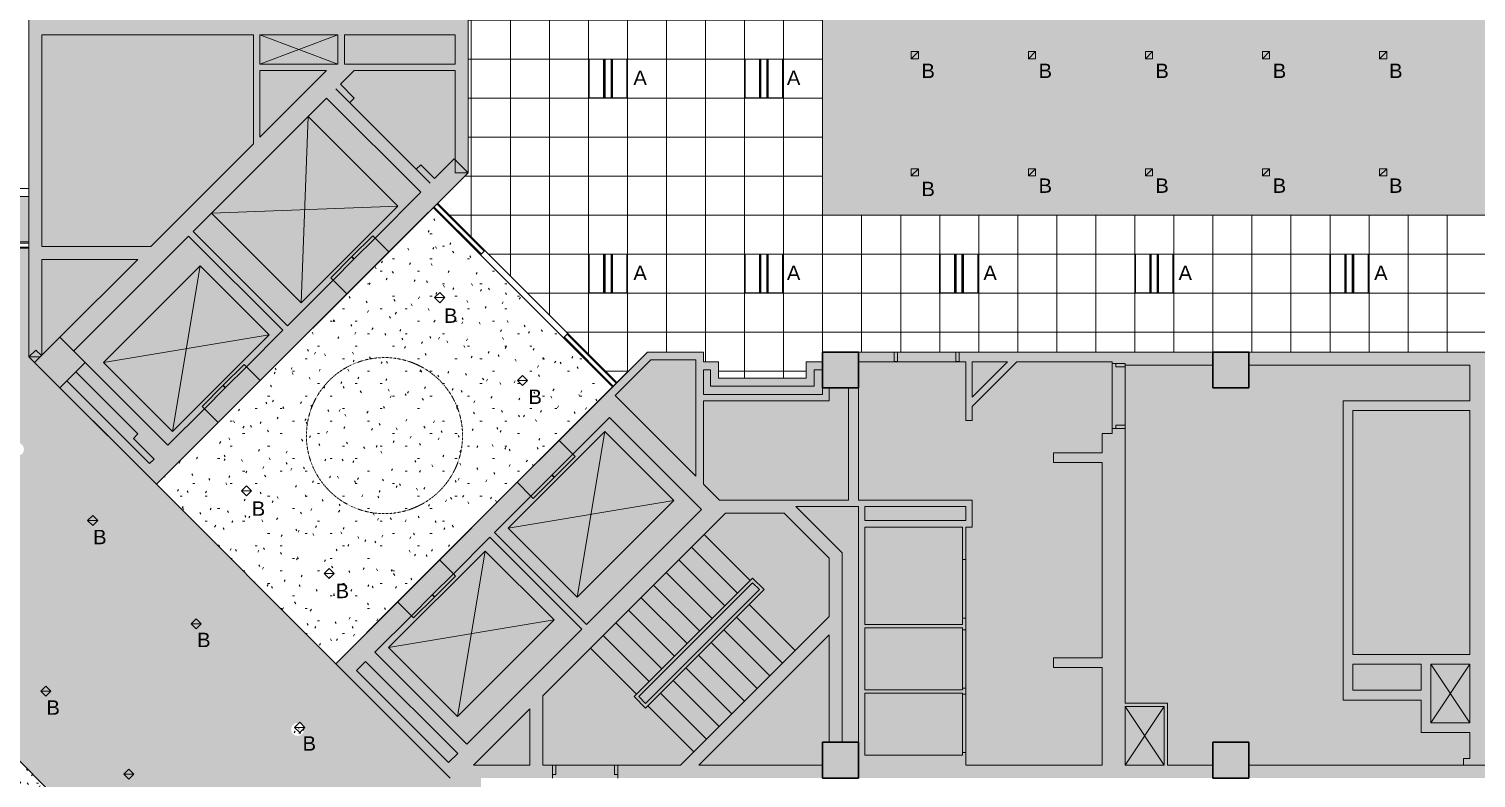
# Model space of a CAD drawing. Header units: inches. Extents: x -1196 to 1003, y -7097 to -4899.
# Drawn here: x -715 to 175, y -6609 to -6149 of the extents above; entities that cross this region are included whole.
import ezdxf

# ---------------------------------------------------------------- set-up
doc = ezdxf.new("R2010")
doc.units = ezdxf.units.IN
doc.header["$MEASUREMENT"] = 0
doc.linetypes.add('Hidden 1_8_', pattern=[0.1875, 0.125, -0.0625])
for name, color, linetype, lineweight in [('A-CLNG', 13, 'Continuous', 13), ('A-CLNG-PATT', 13, 'Continuous', 13), ('A-DETL', 90, 'Continuous', 9), ('A-DETL-GENF', 92, 'Continuous', 9), ('A-DETL-HDLN', 90, 'Hidden 1_8_', 9), ('A-DETL-THIN', 151, 'Continuous', 9), ('A-DOOR', 31, 'Continuous', 13), ('A-DOOR-FRAM', 31, 'Continuous', 20), ('A-WALL', 113, 'Continuous', 9), ('A-WALL-PATT', 111, 'Continuous', 13), ('E-LITE-EQPM', 33, 'Continuous', 9), ('E-LITE-EQPM-IDEN', 33, 'Continuous', 9), ('I-WALL', 2, 'Continuous', 9), ('Q-SPCQ', 91, 'Continuous', 9), ('S-COLS', 52, 'Continuous', 9)]:
    doc.layers.add(name, color=color, linetype=linetype, lineweight=lineweight)
doc.styles.add('Arial', font='arial.ttf', dxfattribs={"height": 8.851796})
pattern_1 = [(0, (0, 0), (30.72, 7.68), [1.267, -21.773, 1.267, -21.773, -122.88]), (0, (0, 0), (30.72, 7.68), [-46.08, 1.267, -44.813, 1.267, -21.773, -53.76]), (0, (0, 0), (30.72, 7.68), [-115.2, 1.267, -14.093, 1.267, -37.133]), (120, (11.52, 3.84), (-22.011075, 22.7643), [1.267, -21.773, 1.267, -21.773, -122.88]), (120, (11.52, 3.84), (-22.011075, 22.7643), [-46.08, 1.267, -44.813, 1.267, -21.773, -53.76]), (120, (11.52, 3.84), (-22.011075, 22.7643), [-115.2, 1.267, -14.093, 1.267, -37.133]), (240, (15.36, 19.2), (-8.708925, -30.4443), [1.267, -21.773, 1.267, -21.773, -122.88]), (240, (15.36, 19.2), (-8.708925, -30.4443), [-46.08, 1.267, -44.813, 1.267, -21.773, -53.76]), (240, (15.36, 19.2), (-8.708925, -30.4443), [-115.2, 1.267, -14.093, 1.267, -37.133])]
pattern_2 = [(0, (0, 0), (15.36, 3.84), [1.267, -10.253, 1.267, -10.253, -61.44]), (0, (0, 0), (15.36, 3.84), [-23.04, 1.267, -21.773, 1.267, -10.253, -26.88]), (0, (0, 0), (15.36, 3.84), [-57.6, 1.267, -6.413, 1.267, -17.933]), (120, (5.76, 1.92), (-11.0055376, 11.3821502), [1.267, -10.253, 1.267, -10.253, -61.44]), (120, (5.76, 1.92), (-11.0055376, 11.3821502), [-23.04, 1.267, -21.773, 1.267, -10.253, -26.88]), (120, (5.76, 1.92), (-11.0055376, 11.3821502), [-57.6, 1.267, -6.413, 1.267, -17.933]), (240, (7.68, 9.6), (-4.3544624, -15.2221502), [1.267, -10.253, 1.267, -10.253, -61.44]), (240, (7.68, 9.6), (-4.3544624, -15.2221502), [-23.04, 1.267, -21.773, 1.267, -10.253, -26.88]), (240, (7.68, 9.6), (-4.3544624, -15.2221502), [-57.6, 1.267, -6.413, 1.267, -17.933])]

# ---------------------------------------------------------------- blocks, each defined once
blk = doc.blocks.new('Concrete-Rectangular-Column - 24 X 24-5087837-FIRST FLOOR RCP')
at = {"layer": 'S-COLS', "lineweight": 30}
for p, q in [((-11, 11), (11, 11)), ((-11, -11), (-11, 11)), ((11, 11), (11, -11)), ((11, -11), (-11, -11))]:
    blk.add_line(p, q, dxfattribs=at)
blk = doc.blocks.new('Elevator Door-Center _1_ - 36_ x 84_-5276711-FIRST FLOOR RCP')
at = {"layer": 'Q-SPCQ'}
for p, q in [((-4.03, -6), (-22.15, -6)), ((-22.15, -6), (-22.15, -8)), ((-22.15, -8), (-4.03, -8)), ((-4.03, -6), (-4.03, -8)), ((14.35, -6), (-3.78, -6)), ((-3.78, -6), (-3.78, -8)), ((-3.78, -8), (14.35, -8)), ((14.35, -6), (14.35, -8))]:
    blk.add_line(p, q, dxfattribs=at)
blk = doc.blocks.new('Elevator Door-Center _1_ - 36_ x 84_-5276712-FIRST FLOOR RCP')
at = {"layer": 'Q-SPCQ'}
for p, q in [((-4.03, 8), (-22.15, 8)), ((-22.15, 8), (-22.15, 6)), ((-22.15, 6), (-4.03, 6)), ((-4.03, 8), (-4.03, 6)), ((14.35, 8), (-3.78, 8)), ((-3.78, 8), (-3.78, 6)), ((-3.78, 6), (14.35, 6)), ((14.35, 8), (14.35, 6))]:
    blk.add_line(p, q, dxfattribs=at)
blk = doc.blocks.new('Single Flush - OTJ_SOLIDFLUSH_ALUM_D2-5395518-FIRST FLOOR RCP')
at = {"layer": 'A-DOOR-FRAM'}
for p, q in [((-20, 2.875), (-20, -2.875)), ((-20, 2.875), (-18, 2.875)), ((-18, 2.875), (-18, -2.875)), ((18.000004, 2.875), (18.000004, -2.875)), ((18.000004, 2.875), (20.000004, 2.875)), ((20.000004, 2.875), (20.000004, -2.875)), ((-20, -2.875), (-18, -2.875)), ((18.000004, -2.875), (20.000004, -2.875))]:
    blk.add_line(p, q, dxfattribs=at)
blk = doc.blocks.new('L-Recessed-Axis-Plano - 2 X 2-V70-FIRST FLOOR RCP')
at = {"layer": 'E-LITE-EQPM'}
for p, q in [((-11.91, -11.88), (-11.91, 11.87)), ((-11.91, 11.87), (11.91, 11.87)), ((11.87, 11.56), (-11.88, 11.56)), ((-11.88, 11.56), (-11.88, 2.55)), ((11.87, 2.55), (11.87, 11.56)), ((11.91, 11.87), (11.91, -11.88)), ((-11.88, 2.74), (11.87, 2.74)), ((-11.88, 2.56), (-11.88, 2.49)), ((-11.88, 2.56), (11.87, 2.56)), ((-11.88, 2.49), (-11.88, 2.05)), ((-11.88, 2.49), (11.87, 2.49)), ((-11.88, 2.05), (-11.88, 1.83)), ((-11.88, 2.05), (11.87, 2.05)), ((-11.88, 1.83), (-11.88, -1.83)), ((-11.88, 1.83), (11.87, 1.83)), ((11.87, 2.49), (11.87, 2.56)), ((11.87, 2.05), (11.87, 2.49)), ((11.87, 1.83), (11.87, 2.05)), ((11.87, -1.83), (11.87, 1.83)), ((-11.88, -1.83), (-11.88, -2.05)), ((-11.88, -1.83), (11.87, -1.83)), ((-11.88, -2.05), (-11.88, -2.49)), ((-11.88, -2.05), (11.87, -2.05)), ((-11.88, -2.49), (-11.88, -2.56)), ((11.87, -2.49), (-11.88, -2.49)), ((-11.88, -2.55), (-11.88, -11.56)), ((-11.88, -2.56), (11.87, -2.56)), ((-11.88, -2.74), (11.87, -2.74)), ((11.87, -2.05), (11.87, -1.83)), ((11.87, -2.49), (11.87, -2.05)), ((11.87, -2.56), (11.87, -2.49)), ((11.87, -11.56), (11.87, -2.55)), ((11.91, -11.88), (-11.91, -11.88)), ((-11.88, -11.56), (11.87, -11.56))]:
    blk.add_line(p, q, dxfattribs=at)
blk = doc.blocks.new('Single Flush - OTJ_SOLIDFLUSH_ALUM_D2-5480394-FIRST FLOOR RCP')
at = {"layer": 'A-DOOR-FRAM'}
for p, q in [((-20, 1.75), (-20, -4)), ((-20, 1.75), (-18, 1.75)), ((-18, 1.75), (-18, -4)), ((18.000004, 1.75), (18.000004, -4)), ((18.000004, 1.75), (20.000004, 1.75)), ((20.000004, 1.75), (20.000004, -4)), ((-20, -4), (-18, -4)), ((18.000004, -4), (20.000004, -4))]:
    blk.add_line(p, q, dxfattribs=at)
blk = doc.blocks.new('L-Recessed Square Downlight - 4_-4552743-FIRST FLOOR RCP')
at = {"layer": 'E-LITE-EQPM'}
for p, q in [((-2.1875, -2.1875), (-2.1875, 2.1875)), ((-2.1875, 2.1875), (2.1875, 2.1875)), ((-2.1875, 2.1875), (2.1875, -2.1875)), ((2.1875, 2.1875), (2.1875, -2.1875)), ((2.1875, -2.1875), (-2.1875, -2.1875))]:
    blk.add_line(p, q, dxfattribs=at)

msp = doc.modelspace()

# ---------------------------------------------------------------- hatches: boundary and pattern name
at = {"layer": 'A-CLNG-PATT'}
h = msp.add_hatch(dxfattribs=at)
h.set_pattern_fill('FP_12', color=256, style=0, pattern_type=2)
h.set_pattern_definition([(90, (-155.06, -5975.076), (24, -1e-15), []), (0, (-155.06, -5975.076), (0, -24), [])])
h.paths.add_polyline_path([(-353.52, -6366.04), (-334.75, -6347.28), (-300.19, -6347.28), (-300.19, -6353.28), (-291.06, -6353.28), (-291.06, -6363.28), (-237.06, -6363.28), (-237.06, -6353.28), (-227.06, -6353.28), (-227.06, -6347.28), (322.44, -6347.28), (322.42, -6263.08), (-227.06, -6263.08), (-227.06, -5862.78), (-83.94, -5862.78), (-83.94, -5813.77), (-149.01, -5748.71), (-149.01, -5627.86), (-205.06, -5627.86), (-205.06, -5649.28), (-227.06, -5649.28), (-227.06, -5627.86), (-276.76, -5627.86), (-276.76, -5627.28), (-286.06, -5627.28), (-286.06, -5649.28), (-290.94, -5649.28), (-290.94, -5633.28), (-440.19, -5633.28), (-440.19, -5649.28), (-445.06, -5649.28), (-445.06, -6236.97), (-463.83, -6255.73), (-353.89, -6365.68)], flags=0)
h.paths.add_polyline_path([(-265.49, -6310.89), (-275.06, -6310.86), (-275.06, -6287.08), (-251.31, -6287.11), (-251.31, -6310.89), (-265.23, -6310.89)], flags=0)
h.paths.add_polyline_path([(-361.67, -6310.89), (-370.81, -6310.86), (-370.81, -6287.08), (-347.06, -6287.11), (-347.06, -6310.89), (-361.5, -6310.89)], flags=0)
h.paths.add_polyline_path([(-140.81, -6310.89), (-155.06, -6310.86), (-155.06, -6287.08), (-131.31, -6287.11), (-131.31, -6310.89), (-140.7, -6310.89)], flags=0)
h.paths.add_polyline_path([(-20.81, -6310.89), (-35.06, -6310.86), (-35.06, -6287.08), (-11.31, -6287.11), (-11.31, -6310.89), (-20.7, -6310.89)], flags=0)
h.paths.add_polyline_path([(214.33, -6310.89), (204.94, -6310.86), (204.94, -6287.08), (228.69, -6287.11), (228.69, -6310.89), (214.44, -6310.89)], flags=0)
h.paths.add_polyline_path([(99.12, -6310.89), (84.94, -6310.86), (84.94, -6287.08), (108.69, -6287.11), (108.69, -6310.89), (99.19, -6310.89)], flags=0)
h.paths.add_polyline_path([(-370.5, -6310.86), (-361.67, -6310.86), (-361.67, -6287.11), (-370.5, -6287.11), (-370.5, -6308.54)], flags=0)
h.paths.add_polyline_path([(-360.76, -6310.86), (-357.11, -6310.86), (-357.11, -6287.11), (-360.76, -6287.11), (-360.76, -6309.52)], flags=0)
h.paths.add_polyline_path([(-266.38, -6310.86), (-265.92, -6310.86), (-265.92, -6287.11), (-274.75, -6287.11), (-274.75, -6310.86), (-268.56, -6310.86)], flags=0)
h.paths.add_polyline_path([(-261.36, -6310.86), (-261.36, -6287.11), (-265.01, -6287.11), (-265.01, -6310.86)], flags=0)
h.paths.add_polyline_path([(-347.37, -6310.86), (-347.37, -6287.11), (-356.2, -6287.11), (-356.17, -6310.86), (-353.52, -6310.86)], flags=0)
h.paths.add_polyline_path([(-140.45, -6310.86), (-131.62, -6310.86), (-131.62, -6287.11), (-140.45, -6287.11), (-140.45, -6309.97)], flags=0)
h.paths.add_polyline_path([(-145.01, -6310.86), (-141.36, -6310.86), (-141.36, -6287.11), (-145.01, -6287.11), (-145.01, -6309.52)], flags=0)
h.paths.add_polyline_path([(-145.92, -6310.86), (-145.92, -6287.11), (-154.75, -6287.11), (-154.75, -6310.86)], flags=0)
h.paths.add_polyline_path([(-260.45, -6310.86), (-251.62, -6310.86), (-251.62, -6287.11), (-260.45, -6287.11), (-260.45, -6310.13)], flags=0)
h.paths.add_polyline_path([(219.55, -6310.86), (228.38, -6310.86), (228.38, -6287.11), (219.55, -6287.11), (219.55, -6309.97)], flags=0)
h.paths.add_polyline_path([(205.25, -6310.86), (214.08, -6310.86), (214.08, -6287.11), (205.25, -6287.11), (205.25, -6308.54)], flags=0)
h.paths.add_polyline_path([(108.38, -6310.86), (108.38, -6287.11), (99.55, -6287.11), (99.55, -6310.86)], flags=0)
h.paths.add_polyline_path([(-34.75, -6310.86), (-25.92, -6310.86), (-25.92, -6287.11), (-34.75, -6287.11), (-34.75, -6308.54)], flags=0)
h.paths.add_polyline_path([(-11.62, -6310.86), (-11.62, -6287.11), (-20.45, -6287.11), (-20.45, -6310.86)], flags=0)
h.paths.add_polyline_path([(-21.36, -6310.86), (-21.36, -6287.11), (-25.01, -6287.11), (-25.01, -6310.86)], flags=0)
h.paths.add_polyline_path([(218.64, -6310.86), (218.64, -6287.11), (214.99, -6287.11), (214.99, -6310.86)], flags=0)
h.paths.add_polyline_path([(98.64, -6310.86), (98.64, -6287.11), (94.99, -6287.11), (94.99, -6310.86)], flags=0)
h.paths.add_polyline_path([(94.08, -6310.86), (94.08, -6287.11), (85.25, -6287.11), (85.25, -6310.86)], flags=0)
h.paths.add_polyline_path([(-265.67, -6190.89), (-275.06, -6190.86), (-275.06, -6167.08), (-251.31, -6167.11), (-251.31, -6190.89), (-265.56, -6190.89)], flags=0)
h.paths.add_polyline_path([(-357.11, -6190.89), (-370.81, -6190.86), (-370.81, -6167.08), (-347.06, -6167.11), (-347.06, -6190.89), (-356.89, -6190.89)], flags=0)
h.paths.add_polyline_path([(-351.53, -6190.86), (-347.37, -6190.86), (-347.37, -6167.11), (-356.2, -6167.11), (-356.2, -6190.86)], flags=0)
h.paths.add_polyline_path([(-370.5, -6190.86), (-361.67, -6190.86), (-361.67, -6167.11), (-370.5, -6167.11), (-370.5, -6188.54)], flags=0)
h.paths.add_polyline_path([(-251.62, -6190.86), (-251.62, -6167.11), (-260.45, -6167.11), (-260.45, -6190.86), (-258.29, -6190.86)], flags=0)
h.paths.add_polyline_path([(-261.36, -6190.86), (-261.36, -6167.11), (-265.01, -6167.11), (-265.01, -6190.86)], flags=0)
h.paths.add_polyline_path([(-274.75, -6190.86), (-265.92, -6190.86), (-265.92, -6167.11), (-274.75, -6167.11), (-274.75, -6188.54)], flags=0)
h.paths.add_polyline_path([(-357.11, -6190.86), (-357.11, -6167.11), (-360.76, -6167.11), (-360.76, -6190.86)], flags=0)
h.paths.add_polyline_path([(-385.06, -6138.28), (-385.06, -5877.9), (-305.81, -5877.9), (-305.81, -5824.15), (-319.69, -5824.15), (-319.69, -5713.09), (-385.06, -5713.09), (-385.06, -5709.34), (-286.06, -5709.34), (-286.06, -5713.09), (-302.06, -5713.09), (-302.06, -6089.62), (-381.31, -6122.46), (-381.31, -6138.28), (-384.44, -6138.28)], flags=0)
h.paths.add_polyline_path([(-399.43, -6070.89), (-418.81, -6070.86), (-418.81, -6047.08), (-395.06, -6047.11), (-395.06, -6070.89), (-395.37, -6070.89)], flags=0)
h.paths.add_polyline_path([(-260.62, -6070.89), (-275.06, -6070.86), (-275.06, -6047.08), (-251.31, -6047.11), (-251.31, -6070.89), (-260.45, -6070.89)], flags=0)
h.paths.add_polyline_path([(-399.43, -6070.86), (-395.37, -6070.86), (-395.37, -6047.11), (-404.2, -6047.11), (-404.2, -6070.86)], flags=0)
h.paths.add_polyline_path([(-408.76, -6070.86), (-405.11, -6070.86), (-405.11, -6047.11), (-408.76, -6047.11), (-408.76, -6069.52)], flags=0)
h.paths.add_polyline_path([(-409.67, -6070.86), (-409.67, -6047.11), (-418.5, -6047.11), (-418.5, -6070.86), (-417.3, -6070.86)], flags=0)
h.paths.add_polyline_path([(-274.75, -6070.86), (-265.92, -6070.86), (-265.92, -6047.11), (-274.75, -6047.11), (-274.75, -6068.54)], flags=0)
h.paths.add_polyline_path([(-261.36, -6070.86), (-261.36, -6047.11), (-265.01, -6047.11), (-265.01, -6070.86)], flags=0)
h.paths.add_polyline_path([(-260.45, -6070.86), (-251.62, -6070.86), (-251.62, -6047.11), (-260.45, -6047.11), (-260.45, -6069.97)], flags=0)
h.paths.add_polyline_path([(-404.56, -5950.89), (-418.81, -5950.86), (-418.81, -5927.08), (-395.06, -5927.11), (-395.06, -5950.89), (-404.45, -5950.89)], flags=0)
h.paths.add_polyline_path([(-408.76, -5950.86), (-405.11, -5950.86), (-405.11, -5927.11), (-408.76, -5927.11), (-408.76, -5949.52)], flags=0)
h.paths.add_polyline_path([(-399.43, -5950.86), (-395.37, -5950.86), (-395.37, -5927.11), (-404.2, -5927.11), (-404.2, -5950.86), (-400.48, -5950.86)], flags=0)
h.paths.add_polyline_path([(-409.67, -5950.86), (-409.67, -5927.11), (-418.5, -5927.11), (-418.5, -5950.86)], flags=0)
h.paths.add_polyline_path([(-265.67, -5950.49), (-275.06, -5950.46), (-275.06, -5926.68), (-251.31, -5926.71), (-251.31, -5950.49), (-265.56, -5950.49)], flags=0)
h.paths.add_polyline_path([(-274.75, -5950.46), (-265.92, -5950.46), (-265.92, -5926.71), (-274.75, -5926.71), (-274.75, -5948.15)], flags=0)
h.paths.add_polyline_path([(-265.01, -5950.46), (-261.36, -5950.46), (-261.36, -5926.71), (-265.01, -5926.71), (-265.01, -5949.12)], flags=0)
h.paths.add_polyline_path([(-251.62, -5950.46), (-251.62, -5926.71), (-260.45, -5926.71), (-260.45, -5950.46), (-256.05, -5950.46)], flags=0)
h.paths.add_polyline_path([(-361.01, -5854.89), (-371.06, -5854.86), (-371.06, -5831.08), (-347.31, -5831.11), (-347.31, -5854.89), (-357.36, -5854.89)], flags=0)
h.paths.add_polyline_path([(-370.75, -5854.86), (-361.92, -5854.86), (-361.92, -5831.11), (-370.75, -5831.11), (-370.75, -5852.54)], flags=0)
h.paths.add_polyline_path([(-357.36, -5854.86), (-357.36, -5831.11), (-361.01, -5831.11), (-361.01, -5854.86)], flags=0)
h.paths.add_polyline_path([(-356.45, -5854.86), (-347.62, -5854.86), (-347.62, -5831.11), (-356.45, -5831.11), (-356.45, -5853.97)], flags=0)
h.paths.add_polyline_path([(-265.23, -5831.08), (-275.06, -5831.04), (-275.06, -5807.26), (-251.31, -5807.29), (-251.31, -5831.08), (-265.01, -5831.08)], flags=0)
h.paths.add_polyline_path([(-164.62, -5831.08), (-179.06, -5831.04), (-179.06, -5807.26), (-155.31, -5807.29), (-155.31, -5831.08), (-164.45, -5831.08)], flags=0)
h.paths.add_polyline_path([(-164.45, -5831.04), (-155.62, -5831.04), (-155.62, -5807.29), (-164.45, -5807.29), (-164.45, -5830.16)], flags=0)
h.paths.add_polyline_path([(-169.01, -5831.04), (-165.36, -5831.04), (-165.36, -5807.29), (-169.01, -5807.29), (-169.01, -5829.71)], flags=0)
h.paths.add_polyline_path([(-169.92, -5831.04), (-169.92, -5807.29), (-178.75, -5807.29), (-178.75, -5831.04)], flags=0)
h.paths.add_polyline_path([(-265.01, -5831.04), (-261.36, -5831.04), (-261.36, -5807.29), (-265.01, -5807.29), (-265.01, -5829.71)], flags=0)
h.paths.add_polyline_path([(-251.62, -5831.04), (-251.62, -5807.29), (-260.45, -5807.29), (-260.45, -5831.04)], flags=0)
h.paths.add_polyline_path([(-265.92, -5831.04), (-265.92, -5807.29), (-274.75, -5807.29), (-274.75, -5831.04)], flags=0)
h.paths.add_polyline_path([(-409.24, -5830.89), (-418.81, -5830.86), (-418.81, -5807.08), (-395.06, -5807.11), (-395.06, -5830.89), (-408.98, -5830.89)], flags=0)
h.paths.add_polyline_path([(-395.37, -5830.86), (-395.37, -5807.11), (-404.2, -5807.11), (-404.2, -5830.86), (-397.41, -5830.86)], flags=0)
h.paths.add_polyline_path([(-418.5, -5830.86), (-409.67, -5830.86), (-409.67, -5807.11), (-418.5, -5807.11), (-418.5, -5828.54)], flags=0)
h.paths.add_polyline_path([(-405.11, -5830.86), (-405.11, -5807.11), (-408.76, -5807.11), (-408.76, -5830.86)], flags=0)
h.paths.add_polyline_path([(-356.7, -5758.89), (-371.06, -5758.86), (-371.06, -5735.08), (-347.31, -5735.11), (-347.31, -5758.89), (-356.62, -5758.89)], flags=0)
h.paths.add_polyline_path([(-370.75, -5758.86), (-361.92, -5758.86), (-361.92, -5735.11), (-370.75, -5735.11), (-370.75, -5756.54)], flags=0)
h.paths.add_polyline_path([(-357.36, -5758.86), (-357.36, -5735.11), (-361.01, -5735.11), (-361.01, -5758.86)], flags=0)
h.paths.add_polyline_path([(-356.45, -5758.86), (-347.62, -5758.86), (-347.62, -5735.11), (-356.45, -5735.11), (-356.45, -5757.97)], flags=0)
h.paths.add_polyline_path([(-418.5, -5686.89), (-418.5, -5663.08), (-394.75, -5663.11), (-394.75, -5686.89), (-418.19, -5686.89)], flags=0)
h.paths.add_polyline_path([(-164.63, -5686.89), (-178.81, -5686.86), (-178.81, -5663.08), (-155.06, -5663.11), (-155.06, -5686.89), (-164.56, -5686.89)], flags=0)
h.paths.add_polyline_path([(-289.75, -5686.89), (-299.06, -5686.86), (-299.06, -5663.08), (-275.31, -5663.11), (-275.31, -5686.89), (-289.67, -5686.89)], flags=0)
h.paths.add_polyline_path([(-168.76, -5686.86), (-165.11, -5686.86), (-165.11, -5663.11), (-168.76, -5663.11), (-168.76, -5685.52)], flags=0)
h.paths.add_polyline_path([(-169.67, -5686.86), (-169.67, -5663.11), (-178.5, -5663.11), (-178.5, -5686.86), (-172.09, -5686.86)], flags=0)
h.paths.add_polyline_path([(-399.43, -5686.86), (-395.06, -5686.86), (-395.06, -5663.11), (-403.89, -5663.11), (-403.89, -5686.86), (-401.35, -5686.86)], flags=0)
h.paths.add_polyline_path([(-405.69, -5686.86), (-404.8, -5686.86), (-404.8, -5663.11), (-408.45, -5663.11), (-408.45, -5686.86), (-407.52, -5686.86)], flags=0)
h.paths.add_polyline_path([(-418.19, -5686.86), (-409.36, -5686.86), (-409.36, -5663.11), (-418.19, -5663.11), (-418.19, -5684.54)], flags=0)
h.paths.add_polyline_path([(-164.2, -5686.86), (-155.37, -5686.86), (-155.37, -5663.11), (-164.2, -5663.11), (-164.2, -5685.97)], flags=0)
h.paths.add_polyline_path([(-275.62, -5686.86), (-275.62, -5663.11), (-284.45, -5663.11), (-284.45, -5686.86)], flags=0)
h.paths.add_polyline_path([(-286.06, -5686.86), (-285.36, -5686.86), (-285.36, -5663.11), (-289.01, -5663.11), (-289.01, -5686.86)], flags=0)
h.paths.add_polyline_path([(-297.9, -5686.86), (-289.92, -5686.86), (-289.92, -5663.11), (-298.75, -5663.11), (-298.75, -5686.86)], flags=0)
h = msp.add_hatch(dxfattribs=at)
h.set_pattern_fill('FP_1', color=256, style=0, pattern_type=2)
h.set_pattern_definition(pattern_1)
h.paths.add_polyline_path([(-227.06, -6263.08), (322.42, -6263.04), (322.42, -6138.28), (315.01, -6138.28), (315.36, -6141.37), (316.2, -6145.36), (317.6, -6149.15), (318.58, -6152.98), (319.19, -6157.08), (319.36, -6161.15), (319.1, -6165.24), (318.42, -6169.29), (317.31, -6173.25), (316.22, -6177.6), (315.57, -6182.03), (315.37, -6186.53), (315.67, -6191.28), (316.36, -6195.57), (317.59, -6200.12), (318.91, -6203.98), (319.86, -6208.38), (320.3, -6212.44), (320.31, -6216.58), (319.84, -6220.85), (318.92, -6225.05), (317.54, -6229.12), (316.75, -6233.5), (316.41, -6237.25), (316.42, -6241.36), (316.8, -6245.46), (317.56, -6249.5), (317.56, -6258.45), (315.96, -6254.34), (314.75, -6250.1), (313.94, -6245.76), (313.54, -6241.37), (313.55, -6236.96), (313.96, -6232.57), (314.79, -6228.24), (316.1, -6224.43), (316.99, -6220.51), (317.43, -6216.5), (317.42, -6212.44), (316.96, -6208.38), (316.03, -6204.39), (314.71, -6200.53), (313.51, -6195.96), (312.75, -6191.07), (312.49, -6186.53), (312.7, -6181.77), (313.4, -6177.02), (314.57, -6172.36), (315.61, -6168.66), (316.25, -6164.88), (316.48, -6161.04), (316.31, -6157.17), (315.71, -6153.31), (314.7, -6149.54), (313.35, -6145.89), (312.51, -6141.74), (312.12, -6138.28), (252.94, -6138.28), (252.94, -6107.28), (314.54, -6107.28), (314.54, -5867.99), (311.65, -5867.94), (299, -5879.78), (274.94, -5879.78), (274.94, -5889.28), (252.94, -5889.28), (252.94, -5875.3), (141.14, -5763.5), (39.81, -5864.84), (39.81, -5894.15), (-3.19, -5894.15), (-3.47, -5893.87), (-3.85, -5893.87), (-30.44, -5867.28), (-205.06, -5867.28), (-205.06, -5893.87), (-227.06, -5893.87), (-227.06, -6107.28), (-210.06, -6107.28), (-210.06, -5929.87), (-209.56, -5929.87), (-209.56, -6107.28), (-205.06, -6107.28), (-205.06, -6117.78), (12.94, -6117.78), (12.94, -6107.28), (34.94, -6107.28), (34.94, -6117.78), (216.94, -6117.78), (216.94, -6118.78), (34.94, -6118.78), (34.94, -6129.28), (12.94, -6129.28), (12.94, -6118.78), (-205.06, -6118.78), (-205.06, -6138.28), (-227.06, -6138.28), (-227.06, -6149.89)], flags=0)
h.paths.add_polyline_path([(213.98, -6094.28), (-195.56, -6094.28), (-195.56, -5902.28), (274.94, -5902.28), (274.94, -6094.28), (252.94, -6094.28)], flags=0)
h.paths.add_polyline_path([(273.94, -5867.28), (274.94, -5867.28), (267.72, -5865.68), (267.63, -5865.24), (267.17, -5864.78), (264.67, -5864.78), (264.67, -5862.28), (263.63, -5864.78), (266.13, -5867.28), (271.02, -5867.28)], flags=0)
h.paths.add_polyline_path([(312.51, -5867.14), (314.54, -5867.13), (314.54, -5865.24)], flags=0)
h = msp.add_hatch(dxfattribs=at)
h.set_pattern_fill('FP_6', color=256, style=0, pattern_type=2)
h.set_pattern_definition(pattern_2)
h.paths.add_polyline_path([(-498.57, -6697.16), (-437.06, -6697.16), (-437.06, -6609.28), (-456.06, -6609.28), (-715.06, -6350.28), (-715.06, -6283.33), (-866.94, -6283.33), (-866.94, -6251.58), (-1002.51, -6251.58), (-1002.51, -6356.72), (-985.06, -6339.28), (-812.62, -6339.28), (-812.62, -6383.1), (-744.8, -6450.92), (-744.8, -6574.93), (-672.72, -6647.02), (-548.71, -6647.02), (-505.06, -6690.67)], flags=0)
h.paths.add_polyline_path([(-465, -6668.2), (-466.04, -6668.06), (-467, -6667.67), (-467.83, -6667.03), (-468.46, -6666.2), (-468.86, -6665.24), (-469, -6664.2), (-468.86, -6663.17), (-468.46, -6662.2), (-467.83, -6661.37), (-467, -6660.74), (-466.04, -6660.34), (-465, -6660.2), (-463.97, -6660.34), (-463, -6660.74), (-462.17, -6661.37), (-461.54, -6662.2), (-461.14, -6663.17), (-461, -6664.2), (-461.14, -6665.24), (-461.54, -6666.2), (-462.17, -6667.03), (-463, -6667.67), (-463.97, -6668.06)], flags=0)
h.paths.add_polyline_path([(-507.43, -6625.77), (-508.46, -6625.64), (-509.43, -6625.24), (-510.26, -6624.6), (-510.93, -6623.69), (-511.29, -6622.81), (-511.43, -6621.77), (-511.29, -6620.74), (-510.89, -6619.77), (-510.26, -6618.95), (-509.43, -6618.31), (-508.46, -6617.91), (-507.43, -6617.77), (-506.39, -6617.91), (-505.43, -6618.31), (-504.6, -6618.95), (-503.96, -6619.77), (-503.56, -6620.74), (-503.43, -6621.77), (-503.56, -6622.81), (-503.96, -6623.77), (-504.6, -6624.6), (-505.43, -6625.24), (-506.39, -6625.64)], flags=0)
h.paths.add_polyline_path([(-549.85, -6583.35), (-550.99, -6583.17), (-551.85, -6582.81), (-552.68, -6582.18), (-553.32, -6581.35), (-553.72, -6580.38), (-553.85, -6579.35), (-553.72, -6578.31), (-553.32, -6577.35), (-552.68, -6576.52), (-551.85, -6575.88), (-550.89, -6575.48), (-549.85, -6575.35), (-548.82, -6575.48), (-547.85, -6575.88), (-547.02, -6576.52), (-546.39, -6577.35), (-545.98, -6578.42), (-545.85, -6579.35), (-545.99, -6580.38), (-546.39, -6581.35), (-547.02, -6582.18), (-547.85, -6582.81), (-548.82, -6583.21)], flags=0)
h.paths.add_polyline_path([(-722.13, -6411.07), (-723.17, -6410.93), (-724.13, -6410.53), (-724.96, -6409.9), (-725.6, -6409.07), (-726, -6408.1), (-726.13, -6407.07), (-726, -6406.03), (-725.6, -6405.07), (-724.96, -6404.24), (-724.13, -6403.6), (-723.17, -6403.2), (-722.13, -6403.07), (-721.1, -6403.2), (-720.13, -6403.6), (-719.31, -6404.24), (-718.67, -6405.07), (-718.27, -6406.03), (-718.13, -6407.07), (-718.27, -6408.1), (-718.67, -6409.07), (-719.31, -6409.9), (-720.13, -6410.53), (-721.1, -6410.93), (-721.49, -6410.98)], flags=0)
h.paths.add_polyline_path([(-764.56, -6368.64), (-765.6, -6368.5), (-766.56, -6368.11), (-767.39, -6367.47), (-768.02, -6366.64), (-768.42, -6365.68), (-768.56, -6364.64), (-768.42, -6363.61), (-768.02, -6362.64), (-767.39, -6361.81), (-766.56, -6361.18), (-765.6, -6360.78), (-764.56, -6360.64), (-763.53, -6360.78), (-762.56, -6361.18), (-761.73, -6361.81), (-761.1, -6362.64), (-760.7, -6363.61), (-760.56, -6364.64), (-760.7, -6365.68), (-761.1, -6366.64), (-761.73, -6367.47), (-762.56, -6368.11), (-763.53, -6368.5)], flags=0)
h.paths.add_polyline_path([(-764.56, -6308.64), (-765.6, -6308.5), (-766.56, -6308.11), (-767.39, -6307.47), (-768.02, -6306.64), (-768.42, -6305.68), (-768.56, -6304.64), (-768.42, -6303.61), (-768.02, -6302.64), (-767.39, -6301.81), (-766.56, -6301.18), (-765.6, -6300.78), (-764.56, -6300.64), (-763.53, -6300.78), (-762.56, -6301.18), (-761.73, -6301.81), (-761.1, -6302.64), (-760.7, -6303.61), (-760.56, -6304.64), (-760.7, -6305.68), (-761.1, -6306.64), (-761.73, -6307.47), (-762.56, -6308.11), (-763.53, -6308.5)], flags=0)
h.paths.add_polyline_path([(-860.56, -6308.64), (-861.6, -6308.5), (-862.56, -6308.11), (-863.39, -6307.47), (-864.02, -6306.64), (-864.42, -6305.68), (-864.56, -6304.64), (-864.42, -6303.61), (-864.02, -6302.64), (-863.39, -6301.81), (-862.56, -6301.18), (-861.6, -6300.78), (-860.56, -6300.64), (-859.53, -6300.78), (-858.56, -6301.18), (-857.73, -6301.81), (-857.1, -6302.64), (-856.7, -6303.61), (-856.56, -6304.64), (-856.7, -6305.68), (-857.1, -6306.64), (-857.73, -6307.47), (-858.56, -6308.11), (-859.53, -6308.5)], flags=0)
h.paths.add_polyline_path([(-956.56, -6308.64), (-957.6, -6308.5), (-958.56, -6308.11), (-959.39, -6307.47), (-960.02, -6306.64), (-960.42, -6305.68), (-960.56, -6304.64), (-960.42, -6303.61), (-960.02, -6302.64), (-959.39, -6301.81), (-958.56, -6301.18), (-957.6, -6300.78), (-956.56, -6300.64), (-955.53, -6300.78), (-954.56, -6301.18), (-953.73, -6301.81), (-953.1, -6302.64), (-952.7, -6303.61), (-952.56, -6304.64), (-952.7, -6305.68), (-953.1, -6306.64), (-953.73, -6307.47), (-954.56, -6308.11), (-955.53, -6308.5)], flags=0)
h.paths.add_polyline_path([(-744.14, -6279.58), (-715.06, -6279.58), (-715.06, -6251.58), (-863.19, -6251.58), (-863.19, -6279.58), (-752, -6279.58)], flags=0)
h = msp.add_hatch(dxfattribs=at)
h.set_pattern_fill('FP_1', color=256, style=0, pattern_type=2)
h.set_pattern_definition(pattern_1)
h.paths.add_polyline_path([(-526.41, -6538.93), (-356.17, -6368.69), (-466.48, -6258.39), (-636.71, -6428.62), (-527.82, -6537.52)], flags=0)
h = msp.add_hatch(dxfattribs=at)
h.set_pattern_fill('FP_7', color=256, style=0, pattern_type=2)
h.set_pattern_definition(pattern_2)
h.paths.add_polyline_path([(-690.22, -6664.53), (-672.72, -6647.02), (-744.8, -6574.93), (-762.31, -6592.44), (-690.27, -6664.48)], flags=0)
h = msp.add_hatch(dxfattribs=at)
h.set_pattern_fill('FP_6', color=256, style=0, pattern_type=2)
h.set_pattern_definition(pattern_2)
h.paths.add_polyline_path([(-549.85, -6583.35), (-548.71, -6583.17), (-547.85, -6582.81), (-547.02, -6582.18), (-546.39, -6581.35), (-545.99, -6580.38), (-545.85, -6579.35), (-545.99, -6578.31), (-546.39, -6577.35), (-547.02, -6576.52), (-547.85, -6575.88), (-548.82, -6575.48), (-549.85, -6575.35), (-550.99, -6575.53), (-551.85, -6575.88), (-552.68, -6576.52), (-553.32, -6577.35), (-553.72, -6578.31), (-553.85, -6579.35), (-553.72, -6580.38), (-553.32, -6581.35), (-552.68, -6582.18), (-551.85, -6582.81), (-550.89, -6583.21)], flags=0)
at = {"layer": 'A-DETL-GENF'}
for points in [[(-636.71, -6428.62), (-445.06, -6236.97), (-445.06, -5626.15), (-715.06, -5626.15), (-715.06, -6350.28), (-655.44, -6409.9)], [(55.25, -6609.28), (274.94, -6609.28), (274.94, -6347.28), (-227.06, -6347.28), (-227.06, -6353.28), (-237.06, -6353.28), (-237.06, -6363.28), (-291.06, -6363.28), (-291.06, -6353.28), (-300.19, -6353.28), (-300.19, -6347.28), (-334.75, -6347.28), (-526.41, -6538.93), (-456.06, -6609.28), (34.94, -6609.28)]]:
    msp.add_hatch(color=9, dxfattribs=at).paths.add_polyline_path(points, flags=0)
at = {"layer": 'A-WALL-PATT', "lineweight": 9}
h = msp.add_hatch(dxfattribs=at)
h.set_pattern_fill('FP_1', color=256, style=0, pattern_type=2)
h.set_pattern_definition(pattern_1)
h.paths.add_polyline_path([(-356.17, -6368.69), (-355.73, -6368.25), (-385.98, -6338), (-386.42, -6338.44), (-356.61, -6368.25)], flags=0)
h.paths.add_polyline_path([(-437.33, -6287.53), (-436.89, -6287.09), (-466.04, -6257.94), (-466.48, -6258.39), (-437.77, -6287.09)], flags=0)
h = msp.add_hatch(dxfattribs=at)
h.set_pattern_fill('FP_1', color=256, style=0, pattern_type=2)
h.set_pattern_definition(pattern_1)
h.paths.add_polyline_path([(-353.96, -6366.49), (-353.52, -6366.04), (-383.77, -6335.79), (-384.21, -6336.23), (-354.4, -6366.04)], flags=0)
h.paths.add_polyline_path([(-435.12, -6285.32), (-434.68, -6284.88), (-463.83, -6255.73), (-464.27, -6256.18), (-435.57, -6284.88)], flags=0)

# ---------------------------------------------------------------- linework, layer by layer
at = {"layer": 'A-CLNG'}
for p, q in [((-227.06, -6263.08), (-227.06, -6138.28)), ((322.44, -6263.08), (-227.06, -6263.08)), ((-526.41, -6538.93), (-636.71, -6428.62)), ((-744.8, -6574.93), (-672.72, -6647.02))]:
    msp.add_line(p, q, dxfattribs=at)
at = {"layer": 'A-DETL', "lineweight": 20}
for p, q in [((-573.06, -6170.12), (-525.06, -6152.12)), ((-573.06, -6152.12), (-525.06, -6170.12)), ((-547.62, -6316.9), (-543.38, -6202.35)), ((-543.38, -6202.35), (-488.22, -6257.5)), ((-602.77, -6261.75), (-488.22, -6257.5)), ((-547.62, -6316.9), (-602.77, -6261.75)), ((-488.22, -6257.5), (-547.62, -6316.9)), ((-669.24, -6353.67), (-609.84, -6294.27)), ((-626.82, -6396.1), (-609.84, -6294.27)), ((-609.84, -6294.27), (-567.42, -6336.7)), ((-567.42, -6336.7), (-669.24, -6353.67)), ((-567.42, -6336.7), (-626.82, -6396.1)), ((-626.82, -6396.1), (-669.24, -6353.67)), ((-420.34, -6455.49), (-360.94, -6396.1)), ((-377.91, -6497.92), (-360.94, -6396.1)), ((-360.94, -6396.1), (-318.52, -6438.52)), ((-318.52, -6438.52), (-420.34, -6455.49)), ((-318.52, -6438.52), (-377.91, -6497.92)), ((-377.91, -6497.92), (-420.34, -6455.49)), ((-271.53, -6487.72), (-299.81, -6459.44)), ((-279.31, -6495.5), (-307.59, -6467.21)), ((-493.88, -6529.03), (-434.48, -6469.63)), ((-451.45, -6571.46), (-434.48, -6469.63)), ((-434.48, -6469.63), (-392.06, -6512.06)), ((-287.09, -6503.28), (-315.37, -6474.99)), ((-342.95, -6559.14), (-270.11, -6486.31)), ((-294.86, -6511.05), (-323.15, -6482.77)), ((-270.11, -6486.31), (-263.04, -6493.38)), ((-340.12, -6559.14), (-270.11, -6489.13)), ((-263.04, -6493.38), (-335.88, -6566.21)), ((-265.87, -6493.38), (-335.88, -6563.38)), ((-302.64, -6518.83), (-330.93, -6490.55)), ((-270.11, -6489.13), (-265.87, -6493.38)), ((-310.42, -6526.61), (-338.7, -6498.33)), ((-272.24, -6502.57), (-243.95, -6530.85)), ((-493.88, -6529.03), (-392.06, -6512.06)), ((-392.06, -6512.06), (-451.45, -6571.46)), ((-318.2, -6534.39), (-346.48, -6506.11)), ((-280.01, -6510.35), (-251.73, -6538.63)), ((-333.75, -6549.95), (-362.04, -6521.66)), ((-325.98, -6542.17), (-354.26, -6513.88)), ((-287.79, -6518.13), (-259.51, -6546.41)), ((-451.45, -6571.46), (-493.88, -6529.03)), ((-341.53, -6557.72), (-369.82, -6529.44)), ((-295.57, -6525.9), (-267.29, -6554.19)), ((-303.35, -6533.68), (-275.06, -6561.97)), ((146.94, -6539.28), (170.94, -6575.28)), ((146.94, -6575.28), (170.94, -6539.28)), ((-311.13, -6541.46), (-282.84, -6569.74)), ((-326.68, -6557.02), (-298.4, -6585.3)), ((-318.9, -6549.24), (-290.62, -6577.52)), ((-335.88, -6566.21), (-342.95, -6559.14)), ((-335.88, -6563.38), (-340.12, -6559.14)), ((-334.46, -6564.79), (-306.18, -6593.08)), ((-17.06, -6565.28), (-41.06, -6601.28)), ((-41.06, -6565.28), (-17.06, -6601.28))]:
    msp.add_line(p, q, dxfattribs=at)
at = {"layer": 'A-DETL-HDLN'}
msp.add_circle((-496.44, -6398.66), 48, dxfattribs=at)
at = {"layer": 'A-DETL-THIN'}
for p, q in [((-715.06, -5626.15), (-715.06, -6251.58)), ((-445.06, -6236.97), (-445.06, -5626.15)), ((-636.71, -6428.62), (-445.06, -6236.97)), ((-715.06, -6251.58), (-715.06, -6350.28)), ((-715.06, -6350.28), (-636.71, -6428.62)), ((-334.75, -6347.28), (-358.82, -6371.35)), ((-300.19, -6347.28), (-334.75, -6347.28)), ((-300.19, -6353.28), (-300.19, -6347.28)), ((274.94, -6347.28), (-227.06, -6347.28)), ((-227.06, -6347.28), (-227.06, -6353.28)), ((-291.06, -6353.28), (-300.19, -6353.28)), ((-291.06, -6363.28), (-291.06, -6353.28)), ((-227.06, -6353.28), (-237.06, -6353.28)), ((-237.06, -6353.28), (-237.06, -6363.28)), ((-237.06, -6363.28), (-291.06, -6363.28)), ((-358.82, -6371.35), (-526.41, -6538.93)), ((-526.41, -6538.93), (-456.06, -6609.28))]:
    msp.add_line(p, q, dxfattribs=at)
at = {"layer": 'A-WALL', "lineweight": 13}
for p, q in [((-715.06, -6246.71), (-715.06, -6099.91)), ((-445.06, -6129.28), (-445.06, -6236.97)), ((-577.06, -6152.12), (-707.06, -6152.12)), ((-707.06, -6152.12), (-707.06, -6282.25)), ((-577.06, -6219.16), (-577.06, -6152.12)), ((-573.06, -6152.12), (-573.06, -6170.12)), ((-525.06, -6152.12), (-573.06, -6152.12)), ((-525.06, -6170.12), (-525.06, -6152.12)), ((-453.06, -6152.12), (-521.06, -6152.12)), ((-521.06, -6152.12), (-521.06, -6170.12)), ((-453.06, -6170.12), (-453.06, -6152.12)), ((-573.06, -6170.12), (-525.06, -6170.12)), ((-573.06, -6215.16), (-532.01, -6174.12)), ((-573.06, -6174.12), (-573.06, -6215.16)), ((-532.01, -6174.12), (-573.06, -6174.12)), ((-515.04, -6174.12), (-523.53, -6182.6)), ((-521.06, -6170.12), (-453.06, -6170.12)), ((-453.06, -6174.12), (-515.04, -6174.12)), ((-453.06, -6236.97), (-453.06, -6174.12)), ((-523.53, -6182.6), (-515.04, -6191.09)), ((-532.01, -6191.09), (-614.04, -6273.11)), ((-474.08, -6249.02), (-532.01, -6191.09)), ((-476.91, -6234.88), (-526.36, -6185.43)), ((-515.04, -6191.09), (-517.87, -6193.91)), ((-640.14, -6282.25), (-577.06, -6219.16)), ((-465.6, -6240.53), (-453.55, -6228.48)), ((-453.55, -6228.48), (-445.06, -6236.97)), ((-445.06, -6236.97), (-493.76, -6285.67)), ((-476.91, -6234.88), (-474.08, -6232.05)), ((-468.42, -6243.36), (-476.91, -6234.88)), ((-474.08, -6232.05), (-465.6, -6240.53)), ((-445.06, -6236.97), (-453.06, -6236.97)), ((-715.06, -6251.58), (-866.94, -6251.58)), ((-862.06, -6246.71), (-715.06, -6246.71)), ((-715.06, -6350.28), (-715.06, -6251.58)), ((-502.25, -6277.18), (-474.08, -6249.02)), ((-436.89, -6287.09), (-466.04, -6257.94)), ((-435.12, -6285.32), (-464.27, -6256.18)), ((-614.04, -6273.11), (-556.1, -6331.04)), ((-752, -6280.21), (-715.06, -6280.21)), ((-616.86, -6275.94), (-687.58, -6346.65)), ((-558.93, -6333.87), (-616.86, -6275.94)), ((-493.76, -6285.67), (-502.25, -6277.18)), ((-752, -6282.71), (-715.06, -6282.71)), ((-707.06, -6282.25), (-640.14, -6282.25)), ((-648.14, -6290.25), (-707.06, -6290.25)), ((-707.06, -6290.25), (-707.06, -6349.16)), ((-696.06, -6338.16), (-648.14, -6290.25)), ((-556.1, -6331.04), (-528.06, -6302.99)), ((-528.06, -6302.99), (-519.57, -6311.48)), ((-519.57, -6311.48), (-572.9, -6364.81)), ((-581.38, -6356.32), (-558.93, -6333.87)), ((-355.73, -6368.25), (-385.98, -6338)), ((-353.96, -6366.49), (-384.21, -6336.23)), ((-715.06, -6350.28), (-710.82, -6346.03)), ((-711.62, -6353.72), (-715.06, -6350.28)), ((-708.17, -6350.28), (-715.06, -6350.28)), ((-710.82, -6346.03), (-707.37, -6349.48)), ((-358.11, -6370.64), (-334.75, -6347.28)), ((-332.73, -6352.15), (-354.67, -6374.09)), ((-334.75, -6347.28), (-300.19, -6347.28)), ((-305.06, -6352.15), (-332.73, -6352.15)), ((-305.06, -6423.69), (-305.06, -6352.15)), ((-300.19, -6347.28), (-300.19, -6353.28)), ((-205.06, -6347.28), (-183.06, -6347.28)), ((-183.06, -6347.28), (-183.06, -6353.28)), ((-143.06, -6347.28), (12.94, -6347.28)), ((-143.06, -6353.28), (-143.06, -6347.28)), ((34.94, -6347.28), (208.94, -6347.28)), ((-648.03, -6397.51), (-686.16, -6359.38)), ((-680.5, -6353.72), (-629.64, -6404.58)), ((-572.9, -6364.81), (-581.38, -6356.32)), ((-300.19, -6353.28), (-291.06, -6353.28)), ((-295.94, -6358.15), (-300.19, -6358.15)), ((-300.19, -6358.15), (-300.19, -6373.28)), ((-295.94, -6368.15), (-295.94, -6358.15)), ((-291.06, -6353.28), (-291.06, -6363.28)), ((-237.06, -6363.28), (-237.06, -6353.28)), ((-237.06, -6353.28), (-227.06, -6353.28)), ((-232.19, -6358.15), (-232.19, -6368.15)), ((-227.06, -6358.15), (-232.19, -6358.15)), ((-183.06, -6353.28), (-205.06, -6353.28)), ((-139.06, -6353.28), (-143.06, -6353.28)), ((-139.06, -6389.28), (-139.06, -6353.28)), ((-113.26, -6353.28), (-135.06, -6353.28)), ((-135.06, -6353.28), (-135.06, -6375.08)), ((-135.06, -6375.08), (-113.26, -6353.28)), ((-107.6, -6353.28), (-135.06, -6380.73)), ((-49.06, -6353.28), (-107.6, -6353.28)), ((-49.06, -6354.28), (-49.06, -6353.28)), ((-41.06, -6354.28), (-49.06, -6354.28)), ((-41.06, -6355.28), (-41.06, -6354.28)), ((12.94, -6355.28), (-41.06, -6355.28)), ((170.94, -6355.28), (34.94, -6355.28)), ((170.94, -6377.28), (170.94, -6355.28)), ((-636.71, -6428.62), (-696.06, -6369.28)), ((-691.82, -6365.03), (-640.96, -6415.89)), ((-389.05, -6401.58), (-358.11, -6370.64)), ((-232.19, -6368.15), (-295.94, -6368.15)), ((-291.06, -6363.28), (-237.06, -6363.28)), ((-227.06, -6373.28), (-227.06, -6369.28)), ((-223.06, -6369.28), (-223.06, -6377.28)), ((-211.06, -6438.32), (-211.06, -6369.28)), ((-205.06, -6369.28), (-205.06, -6438.32)), ((-354.67, -6374.09), (-305.06, -6423.69)), ((-300.19, -6373.28), (-227.06, -6373.28)), ((-300.19, -6377.28), (-300.19, -6428.57)), ((-223.06, -6377.28), (-300.19, -6377.28)), ((92.94, -6377.28), (170.94, -6377.28)), ((92.94, -6561.28), (92.94, -6377.28)), ((-629.64, -6404.58), (-607.19, -6382.13)), ((-607.19, -6382.13), (-598.71, -6390.62)), ((-358.11, -6387.61), (-380.57, -6410.06)), ((-301.54, -6444.19), (-358.11, -6387.61)), ((-135.06, -6380.73), (-135.06, -6389.28)), ((170.94, -6383.28), (98.94, -6383.28)), ((98.94, -6383.28), (98.94, -6533.28)), ((170.94, -6533.28), (170.94, -6383.28)), ((-650.86, -6400.34), (-648.03, -6397.51)), ((-598.71, -6390.62), (-636.71, -6428.62)), ((-135.06, -6389.28), (-139.06, -6389.28)), ((-55.06, -6409.28), (-55.06, -6397.28)), ((-55.06, -6397.28), (-49.06, -6397.28)), ((-49.06, -6397.28), (-49.06, -6394.28)), ((-49.06, -6394.28), (-41.06, -6394.28)), ((-41.06, -6394.28), (-41.06, -6563.28)), ((-638.13, -6413.07), (-650.86, -6400.34)), ((-380.57, -6410.06), (-389.05, -6401.58)), ((-640.96, -6415.89), (-638.13, -6413.07)), ((-85.06, -6415.28), (-85.06, -6409.28)), ((-85.06, -6409.28), (-55.06, -6409.28)), ((-55.06, -6415.28), (-85.06, -6415.28)), ((-55.06, -6535.28), (-55.06, -6415.28)), ((-462.59, -6475.11), (-414.86, -6427.38)), ((-414.86, -6427.38), (-406.37, -6435.87)), ((-300.19, -6428.57), (-290.43, -6438.32)), ((-406.37, -6435.87), (-428.83, -6458.32)), ((-290.43, -6438.32), (-247.43, -6438.32)), ((-247.43, -6438.32), (-211.06, -6438.32)), ((-205.06, -6438.32), (-135.06, -6438.32)), ((-135.06, -6438.32), (-135.06, -6454.93)), ((-286.7, -6446.32), (-399.06, -6558.68)), ((-372.25, -6514.9), (-301.54, -6444.19)), ((-250.74, -6446.32), (-286.7, -6446.32)), ((-223.06, -6474.01), (-250.74, -6446.32)), ((-243.43, -6442.32), (-215.06, -6470.69)), ((-205.06, -6442.32), (-243.43, -6442.32)), ((-205.06, -6587.28), (-205.06, -6442.32)), ((-139.06, -6442.32), (-201.06, -6442.32)), ((-201.06, -6442.32), (-201.06, -6450.93)), ((-201.06, -6450.93), (-139.06, -6450.93)), ((-139.06, -6450.93), (-139.06, -6442.32)), ((-428.83, -6458.32), (-372.25, -6514.9)), ((-141.06, -6454.93), (-201.06, -6454.93)), ((-201.06, -6454.93), (-201.06, -6514.93)), ((-135.06, -6454.93), (-139.06, -6454.93)), ((-431.65, -6461.15), (-454.1, -6483.6)), ((-375.08, -6517.73), (-431.65, -6461.15)), ((-454.1, -6483.6), (-462.59, -6475.11)), ((-223.06, -6509.96), (-223.06, -6474.01)), ((-215.06, -6470.69), (-215.06, -6587.28)), ((-526.41, -6538.93), (-488.4, -6500.92)), ((-488.4, -6500.92), (-479.91, -6509.41)), ((-479.91, -6509.41), (-502.36, -6531.86)), ((-314.37, -6601.28), (-223.06, -6509.96)), ((-445.79, -6588.44), (-375.08, -6517.73)), ((-223.06, -6521.28), (-303.06, -6601.28)), ((-223.06, -6587.28), (-223.06, -6521.28)), ((-201.06, -6516.93), (-201.06, -6555.11)), ((-456.06, -6609.28), (-526.41, -6538.93)), ((-508.02, -6537.52), (-513.68, -6543.17)), ((-451.44, -6594.1), (-508.02, -6537.52)), ((-502.36, -6531.86), (-445.79, -6588.44)), ((-85.06, -6535.28), (-55.06, -6535.28)), ((-85.06, -6541.28), (-85.06, -6535.28)), ((98.94, -6533.28), (170.94, -6533.28)), ((98.94, -6539.28), (98.94, -6555.28)), ((140.94, -6539.28), (98.94, -6539.28)), ((140.94, -6555.28), (140.94, -6539.28)), ((170.94, -6539.28), (146.94, -6539.28)), ((146.94, -6539.28), (146.94, -6575.28)), ((170.94, -6575.28), (170.94, -6539.28)), ((-513.68, -6543.17), (-457.1, -6599.75)), ((-55.06, -6541.28), (-85.06, -6541.28)), ((-55.06, -6601.28), (-55.06, -6541.28)), ((-201.06, -6557.11), (-201.06, -6595.28)), ((98.94, -6555.28), (140.94, -6555.28)), ((-407.06, -6566.68), (-441.65, -6601.28)), ((-407.06, -6601.28), (-407.06, -6566.68)), ((-399.06, -6558.68), (-399.06, -6601.28)), ((-41.06, -6565.28), (-41.06, -6601.28)), ((140.94, -6561.28), (92.94, -6561.28)), ((140.94, -6581.28), (140.94, -6561.28)), ((146.94, -6575.28), (170.94, -6575.28)), ((170.94, -6581.28), (140.94, -6581.28)), ((170.94, -6597.28), (170.94, -6581.28)), ((-457.1, -6599.75), (-451.44, -6594.1)), ((-441.65, -6601.28), (-407.06, -6601.28)), ((-399.06, -6601.28), (-393.06, -6601.28)), ((-393.06, -6601.28), (-393.06, -6609.28)), ((-353.06, -6609.28), (-353.06, -6601.28)), ((-353.06, -6601.28), (-314.37, -6601.28)), ((-303.06, -6601.28), (-227.06, -6601.28)), ((-201.06, -6595.28), (-141.06, -6595.28)), ((-139.06, -6601.28), (-55.06, -6601.28)), ((-41.06, -6601.28), (-17.06, -6601.28)), ((-15.06, -6601.28), (12.94, -6601.28)), ((34.94, -6601.28), (252.94, -6601.28)), ((166.94, -6597.28), (170.94, -6597.28)), ((166.94, -6601.28), (166.94, -6597.28))]:
    msp.add_line(p, q, dxfattribs=at)
at = {"layer": 'A-WALL'}
for p, q in [((-519.57, -6311.48), (-493.76, -6285.67)), ((-515.06, -6290), (-515.24, -6290.18)), ((-143.06, -6347.28), (-183.06, -6347.28)), ((-183.06, -6353.28), (-143.06, -6353.28)), ((-49.06, -6354.28), (-49.06, -6394.28)), ((-41.06, -6394.28), (-41.06, -6355.28)), ((-598.71, -6390.62), (-572.9, -6364.81)), ((-594.2, -6369.14), (-594.38, -6369.31)), ((-389.05, -6401.58), (-414.86, -6427.38)), ((-393.56, -6423.05), (-393.38, -6422.88)), ((-462.59, -6475.11), (-488.4, -6500.92)), ((-467.1, -6496.59), (-466.92, -6496.42)), ((-353.06, -6601.28), (-393.06, -6601.28))]:
    msp.add_line(p, q, dxfattribs=at)
at = {"layer": 'I-WALL', "lineweight": 13}
for p, q in [((-437.33, -6287.53), (-466.48, -6258.39)), ((-463.83, -6255.73), (-434.68, -6284.88)), ((-752, -6279.58), (-715.06, -6279.58)), ((-715.06, -6283.33), (-752, -6283.33)), ((-434.68, -6284.88), (-437.33, -6287.53)), ((-386.42, -6338.44), (-383.77, -6335.79)), ((-356.17, -6368.69), (-386.42, -6338.44)), ((-383.77, -6335.79), (-353.52, -6366.04)), ((-141.06, -6474.93), (-141.06, -6454.93)), ((-139.06, -6454.93), (-139.06, -6474.93)), ((-139.06, -6474.93), (-141.06, -6474.93)), ((-141.06, -6514.93), (-141.06, -6510.93)), ((-141.06, -6510.93), (-139.06, -6510.93)), ((-139.06, -6510.93), (-139.06, -6518.02)), ((-201.06, -6514.93), (-141.06, -6514.93)), ((-141.06, -6516.93), (-201.06, -6516.93)), ((-141.06, -6518.02), (-141.06, -6516.93)), ((-139.06, -6518.02), (-141.06, -6518.02)), ((-201.06, -6555.11), (-141.06, -6555.11)), ((-141.06, -6557.11), (-201.06, -6557.11)), ((-141.06, -6555.11), (-141.06, -6554.02)), ((-141.06, -6554.02), (-139.06, -6554.02)), ((-141.06, -6557.61), (-141.06, -6557.11)), ((-139.06, -6557.61), (-141.06, -6557.61)), ((-139.06, -6554.02), (-139.06, -6557.61)), ((-41.06, -6563.28), (-15.06, -6563.28)), ((-17.06, -6565.28), (-41.06, -6565.28)), ((-17.06, -6601.28), (-17.06, -6565.28)), ((-15.06, -6563.28), (-15.06, -6601.28)), ((-141.06, -6595.28), (-141.06, -6593.61)), ((-141.06, -6593.61), (-139.06, -6593.61)), ((-139.06, -6593.61), (-139.06, -6601.28))]:
    msp.add_line(p, q, dxfattribs=at)
at = {"layer": 'I-WALL'}
for p, q in [((-437.33, -6287.53), (-386.42, -6338.44)), ((-383.77, -6335.79), (-434.68, -6284.88)), ((-141.06, -6474.93), (-141.06, -6510.93)), ((-139.06, -6510.93), (-139.06, -6474.93)), ((-141.06, -6518.02), (-141.06, -6554.02)), ((-139.06, -6554.02), (-139.06, -6518.02)), ((-141.06, -6557.61), (-141.06, -6593.61)), ((-139.06, -6593.61), (-139.06, -6557.61))]:
    msp.add_line(p, q, dxfattribs=at)

# ---------------------------------------------------------------- block references
at = {"layer": 'A-DOOR'}
msp.add_blockref('Single Flush - OTJ_SOLIDFLUSH_ALUM_D2-5395518-FIRST FLOOR RCP', (-163.06, -6350.28), dxfattribs=at)
for p, rotation in [((-45.06, -6374.28), 90), ((-373.06, -6605.28), 180)]:
    msp.add_blockref('Single Flush - OTJ_SOLIDFLUSH_ALUM_D2-5480394-FIRST FLOOR RCP', p, dxfattribs=dict(at, rotation=rotation))
at = {"layer": 'E-LITE-EQPM', "extrusion": (0, 0, -1)}
for p, rotation in [((170.35, -6164.68), 180), ((98.35, -6164.68), 180), ((26.35, -6164.68), 180), ((-45.65, -6164.68), 180), ((-117.65, -6164.68), 180), ((170.35, -6236.68), 180), ((98.35, -6236.68), 180), ((26.35, -6236.68), 180), ((-45.65, -6236.68), 180), ((-117.65, -6236.68), 180), ((462.5, -6313.81), 224.9999999999986), ((411.59, -6364.72), 224.9999999999996), ((581.3, -6432.6), 225.0000000000006), ((675.87, -6450.81), 224.9999999999996), ((530.38, -6483.51), 225.0000000000001), ((612.23, -6514.45), 224.9999999999996), ((704.6, -6555.9), 224.9999999999996), ((548.59, -6578.09), 224.9999999999996), ((653.69, -6606.81), 224.9999999999996)]:
    msp.add_blockref('L-Recessed Square Downlight - 4_-4552743-FIRST FLOOR RCP', p, dxfattribs=dict(at, rotation=rotation))
at = {"layer": 'E-LITE-EQPM', "rotation": 269.9999999999999}
for p in [(-358.94, -6178.98), (-263.19, -6178.98), (-358.94, -6298.98), (-263.19, -6298.98), (-143.19, -6298.98), (-23.19, -6298.98), (96.81, -6298.98)]:
    msp.add_blockref('L-Recessed-Axis-Plano - 2 X 2-V70-FIRST FLOOR RCP', p, dxfattribs=at)
at = {"layer": 'Q-SPCQ'}
for name, p, rotation in [('Elevator Door-Center _1_ - 36_ x 84_-5276711-FIRST FLOOR RCP', (-513.67, -6297.09), 224.9999999999996), ('Elevator Door-Center _1_ - 36_ x 84_-5276712-FIRST FLOOR RCP', (-587.29, -6370.71), 44.99999999999954), ('Elevator Door-Center _1_ - 36_ x 84_-5276712-FIRST FLOOR RCP', (-400.47, -6421.48), 225), ('Elevator Door-Center _1_ - 36_ x 84_-5276712-FIRST FLOOR RCP', (-474.01, -6495.02), 225)]:
    msp.add_blockref(name, p, dxfattribs=dict(at, rotation=rotation))
at = {"layer": 'S-COLS', "rotation": 315.0000000000002}
msp.add_blockref('Concrete-Rectangular-Column - 24 X 24-5087837-FIRST FLOOR RCP', (-696.06, -6353.72), dxfattribs=at)
at = {"layer": 'S-COLS'}
for p in [(-216.06, -6358.28), (23.94, -6358.28), (-216.06, -6598.28), (23.94, -6598.28)]:
    msp.add_blockref('Concrete-Rectangular-Column - 24 X 24-5087837-FIRST FLOOR RCP', p, dxfattribs=at)

# ---------------------------------------------------------------- texts
at = {"layer": 'E-LITE-EQPM-IDEN', "char_height": 8.85, "width": 9.828, "attachment_point": 2, "line_spacing_factor": 0.938532, "style": 'Arial'}
for s, insert in [('A', (-339.25, -6174.13)), ('A', (-244.87, -6174.13)), ('B', (-162.12, -6169.89)), ('B', (-90.12, -6169.89)), ('B', (-18.29, -6169.89)), ('B', (53.88, -6169.89)), ('B', (125.42, -6169.89)), ('B', (-162.12, -6242.53)), ('B', (-90.12, -6240.5)), ('B', (-18.29, -6240.5)), ('B', (53.88, -6240.5)), ('B', (125.42, -6240.5)), ('A', (-339.25, -6294.13)), ('A', (-244.87, -6294.13)), ('A', (-124.05, -6294.13)), ('A', (-4.05, -6294.13)), ('A', (116.23, -6294.13)), ('B', (-455.7, -6320.46)), ('B', (-403.77, -6370.36)), ('B', (-573.92, -6439.1)), ('B', (-671.44, -6456.61)), ('B', (-522.34, -6489.79)), ('B', (-607.49, -6519.88)), ('B', (-700.17, -6561.48)), ('B', (-542.68, -6583.59))]:
    msp.add_mtext(s, dxfattribs=dict(at, insert=insert))

doc.saveas('drawing.dxf')
